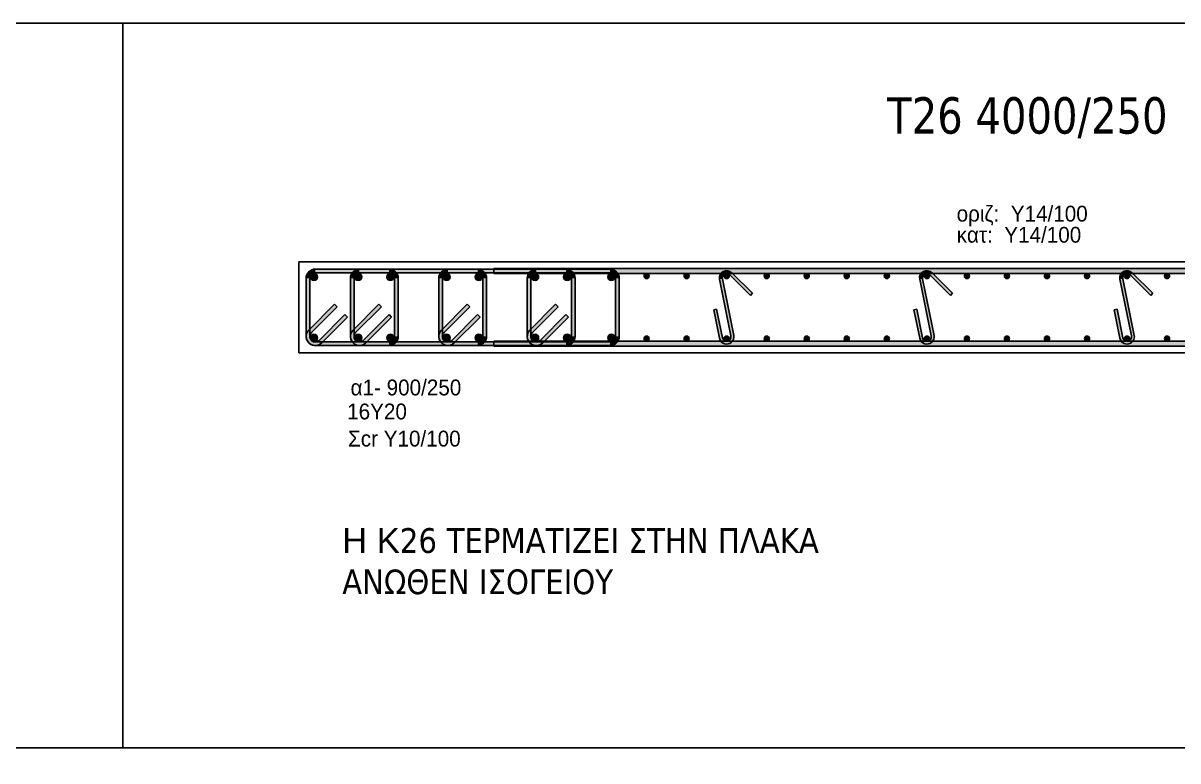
# Model space of a CAD drawing. Header units: millimetres. Extents: x -2171 to 1563, y -1758 to -1505.
# Drawn here: x -1153.05 to -1137.19, y -1600.38 to -1590.25 of the extents above; entities that cross this region are included whole.
import ezdxf

# ---------------------------------------------------------------- set-up
doc = ezdxf.new("R2010")
doc.units = ezdxf.units.MM
for name, color, linetype in [('-S_TEXT', 3, 'Continuous'), ('Col_Det', 7, 'Continuous'), ('Col_Det_Fill', 7, 'Continuous'), ('Geo_Col_Pro_1', 7, 'Continuous'), ('pinakaki', 153, 'Continuous')]:
    doc.layers.add(name, color=color, linetype=linetype)
doc.styles.add('S1Arl22_b_934_161', font='arial.ttf', dxfattribs={"width": 0.933629, "height": 0.002175})
doc.styles.get("Standard").update_dxf_attribs({"font": 'tahoma.ttf'})

msp = doc.modelspace()

# ---------------------------------------------------------------- hatches: boundary and pattern name
at = {"layer": 'Col_Det_Fill'}
for color, points in [(252, [(-1149.0388, -1593.6797), (-1149.0388, -1593.6297, 0.4142136), (-1149.1638, -1593.7547), (-1149.1138, -1593.7547, -0.4142136)]), (252, [(-1144.9888, -1593.6797), (-1144.9888, -1593.6297), (-1149.0388, -1593.6297), (-1149.0388, -1593.6797)]), (252, [(-1148.4316, -1593.6797), (-1148.4316, -1593.6297, 0.4142136), (-1148.5566, -1593.7547), (-1148.5066, -1593.7547, -0.4142136)]), (252, [(-1148.0245, -1593.6797), (-1148.0245, -1593.6297), (-1148.4316, -1593.6297), (-1148.4316, -1593.6797)]), (252, [(-1147.9495, -1593.7547), (-1147.8995, -1593.7547, 0.4142136), (-1148.0245, -1593.6297), (-1148.0245, -1593.6797, -0.4142136)]), (252, [(-1147.2174, -1593.6797), (-1147.2174, -1593.6297, 0.4142136), (-1147.3424, -1593.7547), (-1147.2924, -1593.7547, -0.4142136)]), (252, [(-1146.8102, -1593.6797), (-1146.8102, -1593.6297), (-1147.2174, -1593.6297), (-1147.2174, -1593.6797)]), (252, [(-1146.7352, -1593.7547), (-1146.6852, -1593.7547, 0.4142136), (-1146.8102, -1593.6297), (-1146.8102, -1593.6797, -0.4142136)]), (252, [(-1131.9414, -1593.6897), (-1131.9414, -1593.6197), (-1146.5861, -1593.6197), (-1146.5861, -1593.6897)]), (252, [(-1146.0031, -1593.6797), (-1146.0031, -1593.6297, 0.4142136), (-1146.1281, -1593.7547), (-1146.0781, -1593.7547, -0.4142136)]), (252, [(-1145.5959, -1593.6797), (-1145.5959, -1593.6297), (-1146.0031, -1593.6297), (-1146.0031, -1593.6797)]), (252, [(-1145.5209, -1593.7547), (-1145.4709, -1593.7547, 0.4142136), (-1145.5959, -1593.6297), (-1145.5959, -1593.6797, -0.4142136)]), (252, [(-1144.9138, -1593.7547), (-1144.8638, -1593.7547, 0.4142136), (-1144.9888, -1593.6297), (-1144.9888, -1593.6797, -0.4142136)]), (252, [(-1143.4864, -1593.7694), (-1143.4472, -1593.7615, -0.7426155), (-1143.346, -1593.7073), (-1143.3177, -1593.679, 0.7426155)]), (252, [(-1140.7367, -1593.7694), (-1140.6975, -1593.7615, -0.7426155), (-1140.5962, -1593.7073), (-1140.5679, -1593.679, 0.7426155)]), (252, [(-1137.9869, -1593.7694), (-1137.9477, -1593.7615, -0.7426155), (-1137.8465, -1593.7073), (-1137.8182, -1593.679, 0.7426155)]), (252, [(-1149.1138, -1593.7547), (-1149.1638, -1593.7547), (-1149.1638, -1594.5547), (-1149.1138, -1594.5547)]), (12, [(-1149.1065, -1593.737, 0.4142136), (-1149.0565, -1593.787, 0.4142136), (-1149.0065, -1593.737, 0.4142136), (-1149.0565, -1593.687, 0.4142136)]), (252, [(-1148.5066, -1593.7547), (-1148.5566, -1593.7547), (-1148.5566, -1594.5547), (-1148.5066, -1594.5547)]), (56, [(-1148.4993, -1593.737, 0.4142136), (-1148.4493, -1593.787, 0.4142136), (-1148.3993, -1593.737, 0.4142136), (-1148.4493, -1593.687, 0.4142136)]), (56, [(-1148.0568, -1593.737, 0.4142136), (-1148.0068, -1593.787, 0.4142136), (-1147.9568, -1593.737, 0.4142136), (-1148.0068, -1593.687, 0.4142136)]), (252, [(-1147.9495, -1594.5547), (-1147.8995, -1594.5547), (-1147.8995, -1593.7547), (-1147.9495, -1593.7547)]), (252, [(-1147.2924, -1593.7547), (-1147.3424, -1593.7547), (-1147.3424, -1594.5547), (-1147.2924, -1594.5547)]), (56, [(-1147.285, -1593.737, 0.4142136), (-1147.235, -1593.787, 0.4142136), (-1147.185, -1593.737, 0.4142136), (-1147.235, -1593.687, 0.4142136)]), (56, [(-1146.8425, -1593.737, 0.4142136), (-1146.7925, -1593.787, 0.4142136), (-1146.7425, -1593.737, 0.4142136), (-1146.7925, -1593.687, 0.4142136)]), (252, [(-1146.7352, -1594.5547), (-1146.6852, -1594.5547), (-1146.6852, -1593.7547), (-1146.7352, -1593.7547)]), (252, [(-1146.0781, -1593.7547), (-1146.1281, -1593.7547), (-1146.1281, -1594.5547), (-1146.0781, -1594.5547)]), (56, [(-1146.0707, -1593.737, 0.4142136), (-1146.0207, -1593.787, 0.4142136), (-1145.9707, -1593.737, 0.4142136), (-1146.0207, -1593.687, 0.4142136)]), (56, [(-1145.6282, -1593.737, 0.4142136), (-1145.5782, -1593.787, 0.4142136), (-1145.5282, -1593.737, 0.4142136), (-1145.5782, -1593.687, 0.4142136)]), (252, [(-1145.5209, -1594.5547), (-1145.4709, -1594.5547), (-1145.4709, -1593.7547), (-1145.5209, -1593.7547)]), (12, [(-1145.0211, -1593.737, 0.4142136), (-1144.9711, -1593.787, 0.4142136), (-1144.9211, -1593.737, 0.4142136), (-1144.9711, -1593.687, 0.4142136)]), (252, [(-1144.9138, -1594.5547), (-1144.8638, -1594.5547), (-1144.8638, -1593.7547), (-1144.9138, -1593.7547)]), (133, [(-1144.5233, -1593.7247, 0.4142136), (-1144.4883, -1593.7597, 0.4142136), (-1144.4533, -1593.7247, 0.4142136), (-1144.4883, -1593.6897, 0.4142136)]), (133, [(-1143.9734, -1593.7247, 0.4142136), (-1143.9384, -1593.7597, 0.4142136), (-1143.9034, -1593.7247, 0.4142136), (-1143.9384, -1593.6897, 0.4142136)]), (252, [(-1143.3296, -1594.5478), (-1143.2904, -1594.5399), (-1143.4472, -1593.7615), (-1143.4864, -1593.7694)]), (133, [(-1143.4234, -1593.7247, 0.4142136), (-1143.3884, -1593.7597, 0.4142136), (-1143.3534, -1593.7247, 0.4142136), (-1143.3884, -1593.6897, 0.4142136)]), (252, [(-1143.3177, -1593.679), (-1143.346, -1593.7073), (-1143.0631, -1593.9901), (-1143.0349, -1593.9618)]), (133, [(-1142.8735, -1593.7247, 0.4142136), (-1142.8385, -1593.7597, 0.4142136), (-1142.8035, -1593.7247, 0.4142136), (-1142.8385, -1593.6897, 0.4142136)]), (133, [(-1142.3235, -1593.7247, 0.4142136), (-1142.2885, -1593.7597, 0.4142136), (-1142.2535, -1593.7247, 0.4142136), (-1142.2885, -1593.6897, 0.4142136)]), (133, [(-1141.7736, -1593.7247, 0.4142136), (-1141.7386, -1593.7597, 0.4142136), (-1141.7036, -1593.7247, 0.4142136), (-1141.7386, -1593.6897, 0.4142136)]), (133, [(-1141.2236, -1593.7247, 0.4142136), (-1141.1886, -1593.7597, 0.4142136), (-1141.1536, -1593.7247, 0.4142136), (-1141.1886, -1593.6897, 0.4142136)]), (252, [(-1140.5798, -1594.5478), (-1140.5406, -1594.5399), (-1140.6975, -1593.7615), (-1140.7367, -1593.7694)]), (133, [(-1140.6737, -1593.7247, 0.4142136), (-1140.6387, -1593.7597, 0.4142136), (-1140.6037, -1593.7247, 0.4142136), (-1140.6387, -1593.6897, 0.4142136)]), (252, [(-1140.5679, -1593.679), (-1140.5962, -1593.7073), (-1140.3134, -1593.9901), (-1140.2851, -1593.9618)]), (133, [(-1140.1237, -1593.7247, 0.4142136), (-1140.0887, -1593.7597, 0.4142136), (-1140.0537, -1593.7247, 0.4142136), (-1140.0887, -1593.6897, 0.4142136)]), (133, [(-1139.5738, -1593.7247, 0.4142136), (-1139.5388, -1593.7597, 0.4142136), (-1139.5038, -1593.7247, 0.4142136), (-1139.5388, -1593.6897, 0.4142136)]), (133, [(-1139.0238, -1593.7247, 0.4142136), (-1138.9888, -1593.7597, 0.4142136), (-1138.9538, -1593.7247, 0.4142136), (-1138.9888, -1593.6897, 0.4142136)]), (133, [(-1138.4739, -1593.7247, 0.4142136), (-1138.4389, -1593.7597, 0.4142136), (-1138.4039, -1593.7247, 0.4142136), (-1138.4389, -1593.6897, 0.4142136)]), (252, [(-1137.8301, -1594.5478), (-1137.7909, -1594.5399), (-1137.9477, -1593.7615), (-1137.9869, -1593.7694)]), (133, [(-1137.9239, -1593.7247, 0.4142136), (-1137.8889, -1593.7597, 0.4142136), (-1137.8539, -1593.7247, 0.4142136), (-1137.8889, -1593.6897, 0.4142136)]), (252, [(-1137.8182, -1593.679), (-1137.8465, -1593.7073), (-1137.5636, -1593.9901), (-1137.5354, -1593.9618)]), (133, [(-1137.374, -1593.7247, 0.4142136), (-1137.339, -1593.7597, 0.4142136), (-1137.304, -1593.7247, 0.4142136), (-1137.339, -1593.6897, 0.4142136)]), (252, [(-1148.7383, -1594.1481), (-1148.7736, -1594.1127), (-1149.1272, -1594.4663), (-1149.0918, -1594.5017)]), (252, [(-1148.1311, -1594.1481), (-1148.1665, -1594.1127), (-1148.52, -1594.4663), (-1148.4847, -1594.5017)]), (252, [(-1146.9168, -1594.1481), (-1146.9522, -1594.1127), (-1147.3057, -1594.4663), (-1147.2704, -1594.5017)]), (252, [(-1145.7025, -1594.1481), (-1145.7379, -1594.1127), (-1146.0915, -1594.4663), (-1146.0561, -1594.5017)]), (252, [(-1148.9857, -1594.6077), (-1148.9504, -1594.6431), (-1148.5968, -1594.2895), (-1148.6322, -1594.2542)]), (252, [(-1148.3786, -1594.6077), (-1148.3432, -1594.6431), (-1147.9897, -1594.2895), (-1148.0251, -1594.2542)]), (252, [(-1147.1643, -1594.6077), (-1147.129, -1594.6431), (-1146.7754, -1594.2895), (-1146.8108, -1594.2542)]), (252, [(-1145.95, -1594.6077), (-1145.9147, -1594.6431), (-1145.5611, -1594.2895), (-1145.5965, -1594.2542)]), (252, [(-1143.5262, -1594.1794), (-1143.5654, -1594.1873), (-1143.4864, -1594.5794), (-1143.4472, -1594.5715)]), (252, [(-1140.7765, -1594.1794), (-1140.8157, -1594.1873), (-1140.7367, -1594.5794), (-1140.6975, -1594.5715)]), (252, [(-1138.0267, -1594.1794), (-1138.0659, -1594.1873), (-1137.9869, -1594.5794), (-1137.9477, -1594.5715)]), (252, [(-1149.0918, -1594.5017), (-1149.1272, -1594.4663, 0.6681786), (-1149.0388, -1594.6797), (-1149.0388, -1594.6297, -0.6681786)]), (252, [(-1148.4847, -1594.5017), (-1148.52, -1594.4663, 0.6681786), (-1148.4316, -1594.6797), (-1148.4316, -1594.6297, -0.6681786)]), (252, [(-1147.2704, -1594.5017), (-1147.3057, -1594.4663, 0.6681786), (-1147.2174, -1594.6797), (-1147.2174, -1594.6297, -0.6681786)]), (252, [(-1146.0561, -1594.5017), (-1146.0915, -1594.4663, 0.6681786), (-1146.0031, -1594.6797), (-1146.0031, -1594.6297, -0.6681786)]), (252, [(-1149.1138, -1594.5547), (-1149.1638, -1594.5547, 0.6681786), (-1148.9504, -1594.6431), (-1148.9857, -1594.6077, -0.6681786)]), (12, [(-1149.1065, -1594.5724, 0.4142136), (-1149.0565, -1594.6224, 0.4142136), (-1149.0065, -1594.5724, 0.4142136), (-1149.0565, -1594.5224, 0.4142136)]), (252, [(-1148.5066, -1594.5547), (-1148.5566, -1594.5547, 0.6681786), (-1148.3432, -1594.6431), (-1148.3786, -1594.6077, -0.6681786)]), (56, [(-1148.4993, -1594.5724, 0.4142136), (-1148.4493, -1594.6224, 0.4142136), (-1148.3993, -1594.5724, 0.4142136), (-1148.4493, -1594.5224, 0.4142136)]), (56, [(-1148.0568, -1594.5724, 0.4142136), (-1148.0068, -1594.6224, 0.4142136), (-1147.9568, -1594.5724, 0.4142136), (-1148.0068, -1594.5224, 0.4142136)]), (252, [(-1148.0245, -1594.6297), (-1148.0245, -1594.6797, 0.4142136), (-1147.8995, -1594.5547), (-1147.9495, -1594.5547, -0.4142136)]), (252, [(-1147.2924, -1594.5547), (-1147.3424, -1594.5547, 0.6681786), (-1147.129, -1594.6431), (-1147.1643, -1594.6077, -0.6681786)]), (56, [(-1147.285, -1594.5724, 0.4142136), (-1147.235, -1594.6224, 0.4142136), (-1147.185, -1594.5724, 0.4142136), (-1147.235, -1594.5224, 0.4142136)]), (56, [(-1146.8425, -1594.5724, 0.4142136), (-1146.7925, -1594.6224, 0.4142136), (-1146.7425, -1594.5724, 0.4142136), (-1146.7925, -1594.5224, 0.4142136)]), (252, [(-1146.8102, -1594.6297), (-1146.8102, -1594.6797, 0.4142136), (-1146.6852, -1594.5547), (-1146.7352, -1594.5547, -0.4142136)]), (252, [(-1146.5861, -1594.6197), (-1146.5861, -1594.6897), (-1131.9414, -1594.6897), (-1131.9414, -1594.6197)]), (252, [(-1146.0781, -1594.5547), (-1146.1281, -1594.5547, 0.6681786), (-1145.9147, -1594.6431), (-1145.95, -1594.6077, -0.6681786)]), (56, [(-1146.0707, -1594.5724, 0.4142136), (-1146.0207, -1594.6224, 0.4142136), (-1145.9707, -1594.5724, 0.4142136), (-1146.0207, -1594.5224, 0.4142136)]), (56, [(-1145.6282, -1594.5724, 0.4142136), (-1145.5782, -1594.6224, 0.4142136), (-1145.5282, -1594.5724, 0.4142136), (-1145.5782, -1594.5224, 0.4142136)]), (252, [(-1145.5959, -1594.6297), (-1145.5959, -1594.6797, 0.4142136), (-1145.4709, -1594.5547), (-1145.5209, -1594.5547, -0.4142136)]), (12, [(-1145.0211, -1594.5724, 0.4142136), (-1144.9711, -1594.6224, 0.4142136), (-1144.9211, -1594.5724, 0.4142136), (-1144.9711, -1594.5224, 0.4142136)]), (252, [(-1144.9888, -1594.6297), (-1144.9888, -1594.6797, 0.4142136), (-1144.8638, -1594.5547), (-1144.9138, -1594.5547, -0.4142136)]), (133, [(-1144.5233, -1594.5847, 0.4142136), (-1144.4883, -1594.6197, 0.4142136), (-1144.4533, -1594.5847, 0.4142136), (-1144.4883, -1594.5497, 0.4142136)]), (133, [(-1143.9734, -1594.5847, 0.4142136), (-1143.9384, -1594.6197, 0.4142136), (-1143.9034, -1594.5847, 0.4142136), (-1143.9384, -1594.5497, 0.4142136)]), (252, [(-1143.4472, -1594.5715), (-1143.4864, -1594.5794, 1), (-1143.2904, -1594.5399), (-1143.3296, -1594.5478, -1)]), (133, [(-1143.4234, -1594.5847, 0.4142136), (-1143.3884, -1594.6197, 0.4142136), (-1143.3534, -1594.5847, 0.4142136), (-1143.3884, -1594.5497, 0.4142136)]), (133, [(-1142.8735, -1594.5847, 0.4142136), (-1142.8385, -1594.6197, 0.4142136), (-1142.8035, -1594.5847, 0.4142136), (-1142.8385, -1594.5497, 0.4142136)]), (133, [(-1142.3235, -1594.5847, 0.4142136), (-1142.2885, -1594.6197, 0.4142136), (-1142.2535, -1594.5847, 0.4142136), (-1142.2885, -1594.5497, 0.4142136)]), (133, [(-1141.7736, -1594.5847, 0.4142136), (-1141.7386, -1594.6197, 0.4142136), (-1141.7036, -1594.5847, 0.4142136), (-1141.7386, -1594.5497, 0.4142136)]), (133, [(-1141.2236, -1594.5847, 0.4142136), (-1141.1886, -1594.6197, 0.4142136), (-1141.1536, -1594.5847, 0.4142136), (-1141.1886, -1594.5497, 0.4142136)]), (252, [(-1140.6975, -1594.5715), (-1140.7367, -1594.5794, 1), (-1140.5406, -1594.5399), (-1140.5798, -1594.5478, -1)]), (133, [(-1140.6737, -1594.5847, 0.4142136), (-1140.6387, -1594.6197, 0.4142136), (-1140.6037, -1594.5847, 0.4142136), (-1140.6387, -1594.5497, 0.4142136)]), (133, [(-1140.1237, -1594.5847, 0.4142136), (-1140.0887, -1594.6197, 0.4142136), (-1140.0537, -1594.5847, 0.4142136), (-1140.0887, -1594.5497, 0.4142136)]), (133, [(-1139.5738, -1594.5847, 0.4142136), (-1139.5388, -1594.6197, 0.4142136), (-1139.5038, -1594.5847, 0.4142136), (-1139.5388, -1594.5497, 0.4142136)]), (133, [(-1139.0238, -1594.5847, 0.4142136), (-1138.9888, -1594.6197, 0.4142136), (-1138.9538, -1594.5847, 0.4142136), (-1138.9888, -1594.5497, 0.4142136)]), (133, [(-1138.4739, -1594.5847, 0.4142136), (-1138.4389, -1594.6197, 0.4142136), (-1138.4039, -1594.5847, 0.4142136), (-1138.4389, -1594.5497, 0.4142136)]), (252, [(-1137.9477, -1594.5715), (-1137.9869, -1594.5794, 1), (-1137.7909, -1594.5399), (-1137.8301, -1594.5478, -1)]), (133, [(-1137.9239, -1594.5847, 0.4142136), (-1137.8889, -1594.6197, 0.4142136), (-1137.8539, -1594.5847, 0.4142136), (-1137.8889, -1594.5497, 0.4142136)]), (133, [(-1137.374, -1594.5847, 0.4142136), (-1137.339, -1594.6197, 0.4142136), (-1137.304, -1594.5847, 0.4142136), (-1137.339, -1594.5497, 0.4142136)]), (252, [(-1149.0388, -1594.6297), (-1149.0388, -1594.6797), (-1144.9888, -1594.6797), (-1144.9888, -1594.6297)]), (252, [(-1148.4316, -1594.6297), (-1148.4316, -1594.6797), (-1148.0245, -1594.6797), (-1148.0245, -1594.6297)]), (252, [(-1147.2174, -1594.6297), (-1147.2174, -1594.6797), (-1146.8102, -1594.6797), (-1146.8102, -1594.6297)]), (252, [(-1146.0031, -1594.6297), (-1146.0031, -1594.6797), (-1145.5959, -1594.6797), (-1145.5959, -1594.6297)])]:
    msp.add_hatch(color=color, dxfattribs=at).paths.add_polyline_path(points)

# ---------------------------------------------------------------- linework, layer by layer
at = {"layer": '-S_TEXT', "ltscale": 5}
msp.add_lwpolyline([(-1174.9987, -1590.2497), (-1116.8512, -1590.2497), (-1116.8512, -1630.2944), (-1174.9987, -1630.2944)], close=True, dxfattribs=at)
at = {"layer": 'Col_Det', "color": 7}
for points in [[(-1129.2638, -1593.5297), (-1149.2638, -1593.5297)], [(-1149.2638, -1593.5297), (-1149.2638, -1594.7797)], [(-1144.9888, -1593.6297), (-1149.0388, -1593.6297)], [(-1148.0245, -1593.6297), (-1148.4316, -1593.6297)], [(-1146.8102, -1593.6297), (-1147.2174, -1593.6297)], [(-1131.9414, -1593.6197), (-1146.5861, -1593.6197)], [(-1146.5861, -1593.6197), (-1146.5861, -1593.6897)], [(-1145.5959, -1593.6297), (-1146.0031, -1593.6297)], [(-1149.1638, -1593.7547), (-1149.1638, -1594.5547)], [(-1149.1138, -1594.5547), (-1149.1138, -1593.7547)], [(-1149.0388, -1593.6797), (-1144.9888, -1593.6797)], [(-1148.5566, -1593.7547), (-1148.5566, -1594.5547)], [(-1148.5066, -1594.5547), (-1148.5066, -1593.7547)], [(-1148.4316, -1593.6797), (-1148.0245, -1593.6797)], [(-1147.9495, -1593.7547), (-1147.9495, -1594.5547)], [(-1147.8995, -1594.5547), (-1147.8995, -1593.7547)], [(-1147.3424, -1593.7547), (-1147.3424, -1594.5547)], [(-1147.2924, -1594.5547), (-1147.2924, -1593.7547)], [(-1147.2174, -1593.6797), (-1146.8102, -1593.6797)], [(-1146.7352, -1593.7547), (-1146.7352, -1594.5547)], [(-1146.6852, -1594.5547), (-1146.6852, -1593.7547)], [(-1146.5861, -1593.6897), (-1131.9414, -1593.6897)], [(-1146.1281, -1593.7547), (-1146.1281, -1594.5547)], [(-1146.0781, -1594.5547), (-1146.0781, -1593.7547)], [(-1146.0031, -1593.6797), (-1145.5959, -1593.6797)], [(-1145.5209, -1593.7547), (-1145.5209, -1594.5547)], [(-1145.4709, -1594.5547), (-1145.4709, -1593.7547)], [(-1144.9138, -1593.7547), (-1144.9138, -1594.5547)], [(-1144.8638, -1594.5547), (-1144.8638, -1593.7547)], [(-1143.4864, -1593.7694), (-1143.3296, -1594.5478)], [(-1143.2904, -1594.5399), (-1143.4472, -1593.7615)], [(-1143.346, -1593.7073), (-1143.0631, -1593.9901)], [(-1143.0349, -1593.9618), (-1143.3177, -1593.679)], [(-1140.7367, -1593.7694), (-1140.5798, -1594.5478)], [(-1140.5406, -1594.5399), (-1140.6975, -1593.7615)], [(-1140.5962, -1593.7073), (-1140.3134, -1593.9901)], [(-1140.2851, -1593.9618), (-1140.5679, -1593.679)], [(-1137.9869, -1593.7694), (-1137.8301, -1594.5478)], [(-1137.7909, -1594.5399), (-1137.9477, -1593.7615)], [(-1137.8465, -1593.7073), (-1137.5636, -1593.9901)], [(-1137.5354, -1593.9618), (-1137.8182, -1593.679)], [(-1143.0631, -1593.9901), (-1143.0349, -1593.9618)], [(-1140.3134, -1593.9901), (-1140.2851, -1593.9618)], [(-1137.5636, -1593.9901), (-1137.5354, -1593.9618)], [(-1148.7736, -1594.1127), (-1149.1272, -1594.4663)], [(-1149.0918, -1594.5017), (-1148.7383, -1594.1481)], [(-1148.7383, -1594.1481), (-1148.7736, -1594.1127)], [(-1148.1665, -1594.1127), (-1148.52, -1594.4663)], [(-1148.4847, -1594.5017), (-1148.1311, -1594.1481)], [(-1148.1311, -1594.1481), (-1148.1665, -1594.1127)], [(-1146.9522, -1594.1127), (-1147.3057, -1594.4663)], [(-1147.2704, -1594.5017), (-1146.9168, -1594.1481)], [(-1146.9168, -1594.1481), (-1146.9522, -1594.1127)], [(-1145.7379, -1594.1127), (-1146.0915, -1594.4663)], [(-1146.0561, -1594.5017), (-1145.7025, -1594.1481)], [(-1145.7025, -1594.1481), (-1145.7379, -1594.1127)], [(-1148.6322, -1594.2542), (-1148.9857, -1594.6077)], [(-1148.9504, -1594.6431), (-1148.5968, -1594.2895)], [(-1148.5968, -1594.2895), (-1148.6322, -1594.2542)], [(-1148.0251, -1594.2542), (-1148.3786, -1594.6077)], [(-1148.3432, -1594.6431), (-1147.9897, -1594.2895)], [(-1147.9897, -1594.2895), (-1148.0251, -1594.2542)], [(-1146.8108, -1594.2542), (-1147.1643, -1594.6077)], [(-1147.129, -1594.6431), (-1146.7754, -1594.2895)], [(-1146.7754, -1594.2895), (-1146.8108, -1594.2542)], [(-1145.5965, -1594.2542), (-1145.95, -1594.6077)], [(-1145.9147, -1594.6431), (-1145.5611, -1594.2895)], [(-1145.5611, -1594.2895), (-1145.5965, -1594.2542)], [(-1143.5262, -1594.1794), (-1143.5654, -1594.1873)], [(-1143.5654, -1594.1873), (-1143.4864, -1594.5794)], [(-1143.4472, -1594.5715), (-1143.5262, -1594.1794)], [(-1140.7765, -1594.1794), (-1140.8157, -1594.1873)], [(-1140.8157, -1594.1873), (-1140.7367, -1594.5794)], [(-1140.6975, -1594.5715), (-1140.7765, -1594.1794)], [(-1138.0267, -1594.1794), (-1138.0659, -1594.1873)], [(-1138.0659, -1594.1873), (-1137.9869, -1594.5794)], [(-1137.9477, -1594.5715), (-1138.0267, -1594.1794)], [(-1146.5861, -1594.6197), (-1146.5861, -1594.6897)], [(-1131.9414, -1594.6197), (-1146.5861, -1594.6197)], [(-1149.2638, -1594.7797), (-1129.2638, -1594.7797)], [(-1144.9888, -1594.6297), (-1149.0388, -1594.6297)], [(-1149.0388, -1594.6797), (-1144.9888, -1594.6797)], [(-1148.0245, -1594.6297), (-1148.4316, -1594.6297)], [(-1148.4316, -1594.6797), (-1148.0245, -1594.6797)], [(-1146.8102, -1594.6297), (-1147.2174, -1594.6297)], [(-1147.2174, -1594.6797), (-1146.8102, -1594.6797)], [(-1146.5861, -1594.6897), (-1131.9414, -1594.6897)], [(-1145.5959, -1594.6297), (-1146.0031, -1594.6297)], [(-1146.0031, -1594.6797), (-1145.5959, -1594.6797)]]:
    msp.add_lwpolyline(points, dxfattribs=at)
for points in [[(-1149.0388, -1593.6297, 0.4142136), (-1149.1638, -1593.7547)], [(-1148.4316, -1593.6297, 0.4142136), (-1148.5566, -1593.7547)], [(-1147.8995, -1593.7547, 0.4142136), (-1148.0245, -1593.6297)], [(-1147.2174, -1593.6297, 0.4142136), (-1147.3424, -1593.7547)], [(-1146.6852, -1593.7547, 0.4142136), (-1146.8102, -1593.6297)], [(-1146.0031, -1593.6297, 0.4142136), (-1146.1281, -1593.7547)], [(-1145.4709, -1593.7547, 0.4142136), (-1145.5959, -1593.6297)], [(-1144.8638, -1593.7547, 0.4142136), (-1144.9888, -1593.6297)], [(-1143.3177, -1593.679, 0.7426155), (-1143.4864, -1593.7694, 0.7426155)], [(-1140.5679, -1593.679, 0.7426155), (-1140.7367, -1593.7694, 0.7426155)], [(-1137.8182, -1593.679, 0.7426155), (-1137.9869, -1593.7694, 0.7426155)], [(-1149.1138, -1593.7547, -0.4142136), (-1149.0388, -1593.6797, -0.4142136)], [(-1149.0565, -1593.687, 0.4142136), (-1149.1065, -1593.737, 0.4142136)], [(-1149.1065, -1593.737, 0.4142136), (-1149.0565, -1593.787, 0.4142136)], [(-1149.0065, -1593.737, 0.4142136), (-1149.0565, -1593.687, 0.4142136)], [(-1149.0565, -1593.787, 0.4142136), (-1149.0065, -1593.737, 0.4142136)], [(-1148.5066, -1593.7547, -0.4142136), (-1148.4316, -1593.6797, -0.4142136)], [(-1148.4493, -1593.687, 0.4142136), (-1148.4993, -1593.737, 0.4142136)], [(-1148.4993, -1593.737, 0.4142136), (-1148.4493, -1593.787, 0.4142136)], [(-1148.3993, -1593.737, 0.4142136), (-1148.4493, -1593.687, 0.4142136)], [(-1148.4493, -1593.787, 0.4142136), (-1148.3993, -1593.737, 0.4142136)], [(-1148.0068, -1593.687, 0.4142136), (-1148.0568, -1593.737, 0.4142136)], [(-1148.0568, -1593.737, 0.4142136), (-1148.0068, -1593.787, 0.4142136)], [(-1148.0245, -1593.6797, -0.4142136), (-1147.9495, -1593.7547, -0.4142136)], [(-1147.9568, -1593.737, 0.4142136), (-1148.0068, -1593.687, 0.4142136)], [(-1148.0068, -1593.787, 0.4142136), (-1147.9568, -1593.737, 0.4142136)], [(-1147.2924, -1593.7547, -0.4142136), (-1147.2174, -1593.6797, -0.4142136)], [(-1147.235, -1593.687, 0.4142136), (-1147.285, -1593.737, 0.4142136)], [(-1147.285, -1593.737, 0.4142136), (-1147.235, -1593.787, 0.4142136)], [(-1147.185, -1593.737, 0.4142136), (-1147.235, -1593.687, 0.4142136)], [(-1147.235, -1593.787, 0.4142136), (-1147.185, -1593.737, 0.4142136)], [(-1146.7925, -1593.687, 0.4142136), (-1146.8425, -1593.737, 0.4142136)], [(-1146.8425, -1593.737, 0.4142136), (-1146.7925, -1593.787, 0.4142136)], [(-1146.8102, -1593.6797, -0.4142136), (-1146.7352, -1593.7547, -0.4142136)], [(-1146.7425, -1593.737, 0.4142136), (-1146.7925, -1593.687, 0.4142136)], [(-1146.7925, -1593.787, 0.4142136), (-1146.7425, -1593.737, 0.4142136)], [(-1146.0781, -1593.7547, -0.4142136), (-1146.0031, -1593.6797, -0.4142136)], [(-1146.0207, -1593.687, 0.4142136), (-1146.0707, -1593.737, 0.4142136)], [(-1146.0707, -1593.737, 0.4142136), (-1146.0207, -1593.787, 0.4142136)], [(-1145.9707, -1593.737, 0.4142136), (-1146.0207, -1593.687, 0.4142136)], [(-1146.0207, -1593.787, 0.4142136), (-1145.9707, -1593.737, 0.4142136)], [(-1145.5782, -1593.687, 0.4142136), (-1145.6282, -1593.737, 0.4142136)], [(-1145.6282, -1593.737, 0.4142136), (-1145.5782, -1593.787, 0.4142136)], [(-1145.5959, -1593.6797, -0.4142136), (-1145.5209, -1593.7547, -0.4142136)], [(-1145.5282, -1593.737, 0.4142136), (-1145.5782, -1593.687, 0.4142136)], [(-1145.5782, -1593.787, 0.4142136), (-1145.5282, -1593.737, 0.4142136)], [(-1144.9711, -1593.687, 0.4142136), (-1145.0211, -1593.737, 0.4142136)], [(-1145.0211, -1593.737, 0.4142136), (-1144.9711, -1593.787, 0.4142136)], [(-1144.9888, -1593.6797, -0.4142136), (-1144.9138, -1593.7547, -0.4142136)], [(-1144.9211, -1593.737, 0.4142136), (-1144.9711, -1593.687, 0.4142136)], [(-1144.9711, -1593.787, 0.4142136), (-1144.9211, -1593.737, 0.4142136)], [(-1144.4883, -1593.6897, 0.4142136), (-1144.5233, -1593.7247, 0.4142136)], [(-1144.5233, -1593.7247, 0.4142136), (-1144.4883, -1593.7597, 0.4142136)], [(-1144.4533, -1593.7247, 0.4142136), (-1144.4883, -1593.6897, 0.4142136)], [(-1144.4883, -1593.7597, 0.4142136), (-1144.4533, -1593.7247, 0.4142136)], [(-1143.9384, -1593.6897, 0.4142136), (-1143.9734, -1593.7247, 0.4142136)], [(-1143.9734, -1593.7247, 0.4142136), (-1143.9384, -1593.7597, 0.4142136)], [(-1143.9034, -1593.7247, 0.4142136), (-1143.9384, -1593.6897, 0.4142136)], [(-1143.9384, -1593.7597, 0.4142136), (-1143.9034, -1593.7247, 0.4142136)], [(-1143.4472, -1593.7615, -0.7426155), (-1143.346, -1593.7073)], [(-1143.3884, -1593.6897, 0.4142136), (-1143.4234, -1593.7247, 0.4142136)], [(-1143.4234, -1593.7247, 0.4142136), (-1143.3884, -1593.7597, 0.4142136)], [(-1143.3534, -1593.7247, 0.4142136), (-1143.3884, -1593.6897, 0.4142136)], [(-1143.3884, -1593.7597, 0.4142136), (-1143.3534, -1593.7247, 0.4142136)], [(-1142.8385, -1593.6897, 0.4142136), (-1142.8735, -1593.7247, 0.4142136)], [(-1142.8735, -1593.7247, 0.4142136), (-1142.8385, -1593.7597, 0.4142136)], [(-1142.8035, -1593.7247, 0.4142136), (-1142.8385, -1593.6897, 0.4142136)], [(-1142.8385, -1593.7597, 0.4142136), (-1142.8035, -1593.7247, 0.4142136)], [(-1142.2885, -1593.6897, 0.4142136), (-1142.3235, -1593.7247, 0.4142136)], [(-1142.3235, -1593.7247, 0.4142136), (-1142.2885, -1593.7597, 0.4142136)], [(-1142.2535, -1593.7247, 0.4142136), (-1142.2885, -1593.6897, 0.4142136)], [(-1142.2885, -1593.7597, 0.4142136), (-1142.2535, -1593.7247, 0.4142136)], [(-1141.7386, -1593.6897, 0.4142136), (-1141.7736, -1593.7247, 0.4142136)], [(-1141.7736, -1593.7247, 0.4142136), (-1141.7386, -1593.7597, 0.4142136)], [(-1141.7036, -1593.7247, 0.4142136), (-1141.7386, -1593.6897, 0.4142136)], [(-1141.7386, -1593.7597, 0.4142136), (-1141.7036, -1593.7247, 0.4142136)], [(-1141.1886, -1593.6897, 0.4142136), (-1141.2236, -1593.7247, 0.4142136)], [(-1141.2236, -1593.7247, 0.4142136), (-1141.1886, -1593.7597, 0.4142136)], [(-1141.1536, -1593.7247, 0.4142136), (-1141.1886, -1593.6897, 0.4142136)], [(-1141.1886, -1593.7597, 0.4142136), (-1141.1536, -1593.7247, 0.4142136)], [(-1140.6975, -1593.7615, -0.7426155), (-1140.5962, -1593.7073)], [(-1140.6387, -1593.6897, 0.4142136), (-1140.6737, -1593.7247, 0.4142136)], [(-1140.6737, -1593.7247, 0.4142136), (-1140.6387, -1593.7597, 0.4142136)], [(-1140.6037, -1593.7247, 0.4142136), (-1140.6387, -1593.6897, 0.4142136)], [(-1140.6387, -1593.7597, 0.4142136), (-1140.6037, -1593.7247, 0.4142136)], [(-1140.0887, -1593.6897, 0.4142136), (-1140.1237, -1593.7247, 0.4142136)], [(-1140.1237, -1593.7247, 0.4142136), (-1140.0887, -1593.7597, 0.4142136)], [(-1140.0537, -1593.7247, 0.4142136), (-1140.0887, -1593.6897, 0.4142136)], [(-1140.0887, -1593.7597, 0.4142136), (-1140.0537, -1593.7247, 0.4142136)], [(-1139.5388, -1593.6897, 0.4142136), (-1139.5738, -1593.7247, 0.4142136)], [(-1139.5738, -1593.7247, 0.4142136), (-1139.5388, -1593.7597, 0.4142136)], [(-1139.5038, -1593.7247, 0.4142136), (-1139.5388, -1593.6897, 0.4142136)], [(-1139.5388, -1593.7597, 0.4142136), (-1139.5038, -1593.7247, 0.4142136)], [(-1138.9888, -1593.6897, 0.4142136), (-1139.0238, -1593.7247, 0.4142136)], [(-1139.0238, -1593.7247, 0.4142136), (-1138.9888, -1593.7597, 0.4142136)], [(-1138.9538, -1593.7247, 0.4142136), (-1138.9888, -1593.6897, 0.4142136)], [(-1138.9888, -1593.7597, 0.4142136), (-1138.9538, -1593.7247, 0.4142136)], [(-1138.4389, -1593.6897, 0.4142136), (-1138.4739, -1593.7247, 0.4142136)], [(-1138.4739, -1593.7247, 0.4142136), (-1138.4389, -1593.7597, 0.4142136)], [(-1138.4039, -1593.7247, 0.4142136), (-1138.4389, -1593.6897, 0.4142136)], [(-1138.4389, -1593.7597, 0.4142136), (-1138.4039, -1593.7247, 0.4142136)], [(-1137.9477, -1593.7615, -0.7426155), (-1137.8465, -1593.7073)], [(-1137.8889, -1593.6897, 0.4142136), (-1137.9239, -1593.7247, 0.4142136)], [(-1137.9239, -1593.7247, 0.4142136), (-1137.8889, -1593.7597, 0.4142136)], [(-1137.8539, -1593.7247, 0.4142136), (-1137.8889, -1593.6897, 0.4142136)], [(-1137.8889, -1593.7597, 0.4142136), (-1137.8539, -1593.7247, 0.4142136)], [(-1137.339, -1593.6897, 0.4142136), (-1137.374, -1593.7247, 0.4142136)], [(-1137.374, -1593.7247, 0.4142136), (-1137.339, -1593.7597, 0.4142136)], [(-1137.304, -1593.7247, 0.4142136), (-1137.339, -1593.6897, 0.4142136)], [(-1137.339, -1593.7597, 0.4142136), (-1137.304, -1593.7247, 0.4142136)], [(-1149.1272, -1594.4663, 0.6681786), (-1149.0388, -1594.6797)], [(-1148.52, -1594.4663, 0.6681786), (-1148.4316, -1594.6797)], [(-1147.3057, -1594.4663, 0.6681786), (-1147.2174, -1594.6797)], [(-1146.0915, -1594.4663, 0.6681786), (-1146.0031, -1594.6797)], [(-1149.1638, -1594.5547, 0.6681786), (-1148.9504, -1594.6431)], [(-1149.0388, -1594.6297, -0.6681786), (-1149.0918, -1594.5017, -0.6681786)], [(-1148.9857, -1594.6077, -0.6681786), (-1149.1138, -1594.5547, -0.6681786)], [(-1149.0565, -1594.5224, 0.4142136), (-1149.1065, -1594.5724, 0.4142136)], [(-1149.1065, -1594.5724, 0.4142136), (-1149.0565, -1594.6224, 0.4142136)], [(-1149.0065, -1594.5724, 0.4142136), (-1149.0565, -1594.5224, 0.4142136)], [(-1149.0565, -1594.6224, 0.4142136), (-1149.0065, -1594.5724, 0.4142136)], [(-1148.5566, -1594.5547, 0.6681786), (-1148.3432, -1594.6431)], [(-1148.4316, -1594.6297, -0.6681786), (-1148.4847, -1594.5017, -0.6681786)], [(-1148.3786, -1594.6077, -0.6681786), (-1148.5066, -1594.5547, -0.6681786)], [(-1148.4493, -1594.5224, 0.4142136), (-1148.4993, -1594.5724, 0.4142136)], [(-1148.4993, -1594.5724, 0.4142136), (-1148.4493, -1594.6224, 0.4142136)], [(-1148.3993, -1594.5724, 0.4142136), (-1148.4493, -1594.5224, 0.4142136)], [(-1148.4493, -1594.6224, 0.4142136), (-1148.3993, -1594.5724, 0.4142136)], [(-1148.0068, -1594.5224, 0.4142136), (-1148.0568, -1594.5724, 0.4142136)], [(-1148.0568, -1594.5724, 0.4142136), (-1148.0068, -1594.6224, 0.4142136)], [(-1148.0245, -1594.6797, 0.4142136), (-1147.8995, -1594.5547)], [(-1147.9495, -1594.5547, -0.4142136), (-1148.0245, -1594.6297, -0.4142136)], [(-1147.9568, -1594.5724, 0.4142136), (-1148.0068, -1594.5224, 0.4142136)], [(-1148.0068, -1594.6224, 0.4142136), (-1147.9568, -1594.5724, 0.4142136)], [(-1147.3424, -1594.5547, 0.6681786), (-1147.129, -1594.6431)], [(-1147.2174, -1594.6297, -0.6681786), (-1147.2704, -1594.5017, -0.6681786)], [(-1147.1643, -1594.6077, -0.6681786), (-1147.2924, -1594.5547, -0.6681786)], [(-1147.235, -1594.5224, 0.4142136), (-1147.285, -1594.5724, 0.4142136)], [(-1147.285, -1594.5724, 0.4142136), (-1147.235, -1594.6224, 0.4142136)], [(-1147.185, -1594.5724, 0.4142136), (-1147.235, -1594.5224, 0.4142136)], [(-1147.235, -1594.6224, 0.4142136), (-1147.185, -1594.5724, 0.4142136)], [(-1146.7925, -1594.5224, 0.4142136), (-1146.8425, -1594.5724, 0.4142136)], [(-1146.8425, -1594.5724, 0.4142136), (-1146.7925, -1594.6224, 0.4142136)], [(-1146.8102, -1594.6797, 0.4142136), (-1146.6852, -1594.5547)], [(-1146.7352, -1594.5547, -0.4142136), (-1146.8102, -1594.6297, -0.4142136)], [(-1146.7425, -1594.5724, 0.4142136), (-1146.7925, -1594.5224, 0.4142136)], [(-1146.7925, -1594.6224, 0.4142136), (-1146.7425, -1594.5724, 0.4142136)], [(-1146.1281, -1594.5547, 0.6681786), (-1145.9147, -1594.6431)], [(-1146.0031, -1594.6297, -0.6681786), (-1146.0561, -1594.5017, -0.6681786)], [(-1145.95, -1594.6077, -0.6681786), (-1146.0781, -1594.5547, -0.6681786)], [(-1146.0207, -1594.5224, 0.4142136), (-1146.0707, -1594.5724, 0.4142136)], [(-1146.0707, -1594.5724, 0.4142136), (-1146.0207, -1594.6224, 0.4142136)], [(-1145.9707, -1594.5724, 0.4142136), (-1146.0207, -1594.5224, 0.4142136)], [(-1146.0207, -1594.6224, 0.4142136), (-1145.9707, -1594.5724, 0.4142136)], [(-1145.5782, -1594.5224, 0.4142136), (-1145.6282, -1594.5724, 0.4142136)], [(-1145.6282, -1594.5724, 0.4142136), (-1145.5782, -1594.6224, 0.4142136)], [(-1145.5959, -1594.6797, 0.4142136), (-1145.4709, -1594.5547)], [(-1145.5209, -1594.5547, -0.4142136), (-1145.5959, -1594.6297, -0.4142136)], [(-1145.5282, -1594.5724, 0.4142136), (-1145.5782, -1594.5224, 0.4142136)], [(-1145.5782, -1594.6224, 0.4142136), (-1145.5282, -1594.5724, 0.4142136)], [(-1144.9711, -1594.5224, 0.4142136), (-1145.0211, -1594.5724, 0.4142136)], [(-1145.0211, -1594.5724, 0.4142136), (-1144.9711, -1594.6224, 0.4142136)], [(-1144.9888, -1594.6797, 0.4142136), (-1144.8638, -1594.5547)], [(-1144.9138, -1594.5547, -0.4142136), (-1144.9888, -1594.6297, -0.4142136)], [(-1144.9211, -1594.5724, 0.4142136), (-1144.9711, -1594.5224, 0.4142136)], [(-1144.9711, -1594.6224, 0.4142136), (-1144.9211, -1594.5724, 0.4142136)], [(-1144.4883, -1594.5497, 0.4142136), (-1144.5233, -1594.5847, 0.4142136)], [(-1144.5233, -1594.5847, 0.4142136), (-1144.4883, -1594.6197, 0.4142136)], [(-1144.4533, -1594.5847, 0.4142136), (-1144.4883, -1594.5497, 0.4142136)], [(-1144.4883, -1594.6197, 0.4142136), (-1144.4533, -1594.5847, 0.4142136)], [(-1143.9384, -1594.5497, 0.4142136), (-1143.9734, -1594.5847, 0.4142136)], [(-1143.9734, -1594.5847, 0.4142136), (-1143.9384, -1594.6197, 0.4142136)], [(-1143.9034, -1594.5847, 0.4142136), (-1143.9384, -1594.5497, 0.4142136)], [(-1143.9384, -1594.6197, 0.4142136), (-1143.9034, -1594.5847, 0.4142136)], [(-1143.4864, -1594.5794, 1), (-1143.2904, -1594.5399)], [(-1143.3296, -1594.5478, -1), (-1143.4472, -1594.5715, -1)], [(-1143.3884, -1594.5497, 0.4142136), (-1143.4234, -1594.5847, 0.4142136)], [(-1143.4234, -1594.5847, 0.4142136), (-1143.3884, -1594.6197, 0.4142136)], [(-1143.3534, -1594.5847, 0.4142136), (-1143.3884, -1594.5497, 0.4142136)], [(-1143.3884, -1594.6197, 0.4142136), (-1143.3534, -1594.5847, 0.4142136)], [(-1142.8385, -1594.5497, 0.4142136), (-1142.8735, -1594.5847, 0.4142136)], [(-1142.8735, -1594.5847, 0.4142136), (-1142.8385, -1594.6197, 0.4142136)], [(-1142.8035, -1594.5847, 0.4142136), (-1142.8385, -1594.5497, 0.4142136)], [(-1142.8385, -1594.6197, 0.4142136), (-1142.8035, -1594.5847, 0.4142136)], [(-1142.2885, -1594.5497, 0.4142136), (-1142.3235, -1594.5847, 0.4142136)], [(-1142.3235, -1594.5847, 0.4142136), (-1142.2885, -1594.6197, 0.4142136)], [(-1142.2535, -1594.5847, 0.4142136), (-1142.2885, -1594.5497, 0.4142136)], [(-1142.2885, -1594.6197, 0.4142136), (-1142.2535, -1594.5847, 0.4142136)], [(-1141.7386, -1594.5497, 0.4142136), (-1141.7736, -1594.5847, 0.4142136)], [(-1141.7736, -1594.5847, 0.4142136), (-1141.7386, -1594.6197, 0.4142136)], [(-1141.7036, -1594.5847, 0.4142136), (-1141.7386, -1594.5497, 0.4142136)], [(-1141.7386, -1594.6197, 0.4142136), (-1141.7036, -1594.5847, 0.4142136)], [(-1141.1886, -1594.5497, 0.4142136), (-1141.2236, -1594.5847, 0.4142136)], [(-1141.2236, -1594.5847, 0.4142136), (-1141.1886, -1594.6197, 0.4142136)], [(-1141.1536, -1594.5847, 0.4142136), (-1141.1886, -1594.5497, 0.4142136)], [(-1141.1886, -1594.6197, 0.4142136), (-1141.1536, -1594.5847, 0.4142136)], [(-1140.7367, -1594.5794, 1), (-1140.5406, -1594.5399)], [(-1140.5798, -1594.5478, -1), (-1140.6975, -1594.5715, -1)], [(-1140.6387, -1594.5497, 0.4142136), (-1140.6737, -1594.5847, 0.4142136)], [(-1140.6737, -1594.5847, 0.4142136), (-1140.6387, -1594.6197, 0.4142136)], [(-1140.6037, -1594.5847, 0.4142136), (-1140.6387, -1594.5497, 0.4142136)], [(-1140.6387, -1594.6197, 0.4142136), (-1140.6037, -1594.5847, 0.4142136)], [(-1140.0887, -1594.5497, 0.4142136), (-1140.1237, -1594.5847, 0.4142136)], [(-1140.1237, -1594.5847, 0.4142136), (-1140.0887, -1594.6197, 0.4142136)], [(-1140.0537, -1594.5847, 0.4142136), (-1140.0887, -1594.5497, 0.4142136)], [(-1140.0887, -1594.6197, 0.4142136), (-1140.0537, -1594.5847, 0.4142136)], [(-1139.5388, -1594.5497, 0.4142136), (-1139.5738, -1594.5847, 0.4142136)], [(-1139.5738, -1594.5847, 0.4142136), (-1139.5388, -1594.6197, 0.4142136)], [(-1139.5038, -1594.5847, 0.4142136), (-1139.5388, -1594.5497, 0.4142136)], [(-1139.5388, -1594.6197, 0.4142136), (-1139.5038, -1594.5847, 0.4142136)], [(-1138.9888, -1594.5497, 0.4142136), (-1139.0238, -1594.5847, 0.4142136)], [(-1139.0238, -1594.5847, 0.4142136), (-1138.9888, -1594.6197, 0.4142136)], [(-1138.9538, -1594.5847, 0.4142136), (-1138.9888, -1594.5497, 0.4142136)], [(-1138.9888, -1594.6197, 0.4142136), (-1138.9538, -1594.5847, 0.4142136)], [(-1138.4389, -1594.5497, 0.4142136), (-1138.4739, -1594.5847, 0.4142136)], [(-1138.4739, -1594.5847, 0.4142136), (-1138.4389, -1594.6197, 0.4142136)], [(-1138.4039, -1594.5847, 0.4142136), (-1138.4389, -1594.5497, 0.4142136)], [(-1138.4389, -1594.6197, 0.4142136), (-1138.4039, -1594.5847, 0.4142136)], [(-1137.9869, -1594.5794, 1), (-1137.7909, -1594.5399)], [(-1137.8301, -1594.5478, -1), (-1137.9477, -1594.5715, -1)], [(-1137.8889, -1594.5497, 0.4142136), (-1137.9239, -1594.5847, 0.4142136)], [(-1137.9239, -1594.5847, 0.4142136), (-1137.8889, -1594.6197, 0.4142136)], [(-1137.8539, -1594.5847, 0.4142136), (-1137.8889, -1594.5497, 0.4142136)], [(-1137.8889, -1594.6197, 0.4142136), (-1137.8539, -1594.5847, 0.4142136)], [(-1137.339, -1594.5497, 0.4142136), (-1137.374, -1594.5847, 0.4142136)], [(-1137.374, -1594.5847, 0.4142136), (-1137.339, -1594.6197, 0.4142136)], [(-1137.304, -1594.5847, 0.4142136), (-1137.339, -1594.5497, 0.4142136)], [(-1137.339, -1594.6197, 0.4142136), (-1137.304, -1594.5847, 0.4142136)]]:
    msp.add_lwpolyline(points, format="xyb", dxfattribs=at)
at = {"layer": 'Geo_Col_Pro_1', "color": 4, "linetype": 'Continuous', "ltscale": 0.5}
for p, q in [((-1151.6829, -1590.2497), (-1151.6829, -1600.2042)), ((-1174.9987, -1600.2042), (-1116.8512, -1600.2042))]:
    msp.add_line(p, q, dxfattribs=at)

# ---------------------------------------------------------------- texts
at = {"color": 2, "insert": (-1148.6689, -1597.1873), "char_height": 0.34, "attachment_point": 1}
msp.add_mtext_dynamic_manual_height_columns('{\\fArial|b0|i0|c186|p34;H K}26{\\fArial|b0|i0|c186|p34; }ΤΕΡΜΑΤΙΖΕΙ ΣΤΗΝ ΠΛΑΚΑ ΑΝΩΘΕΝ ΙΣΟΓΕΙΟΥ', width=6.634229, gutter_width=1.7, heights=[0], dxfattribs=at)
at = {"layer": 'Col_Det', "color": 7, "style": 'S1Arl22_b_934_161', "width": 0.933629}
for s, p in [('οριζ:  Y14/100', (-1140.2298, -1592.9759)), ('κατ:  Y14/100', (-1140.2298, -1593.2659)), (' α1- 900/250', (-1148.6321, -1595.3639)), ('16Y20', (-1148.6007, -1595.6935)), ('Σcr Y10/100', (-1148.5888, -1596.066))]:
    msp.add_text(s, height=0.2175, dxfattribs=at).set_placement(p)
at = {"layer": 'pinakaki', "color": 1, "width": 0.933629}
msp.add_text('Τ26 4000/250', height=0.5, dxfattribs=at).set_placement((-1141.1832, -1591.7679))

doc.saveas('drawing.dxf')
